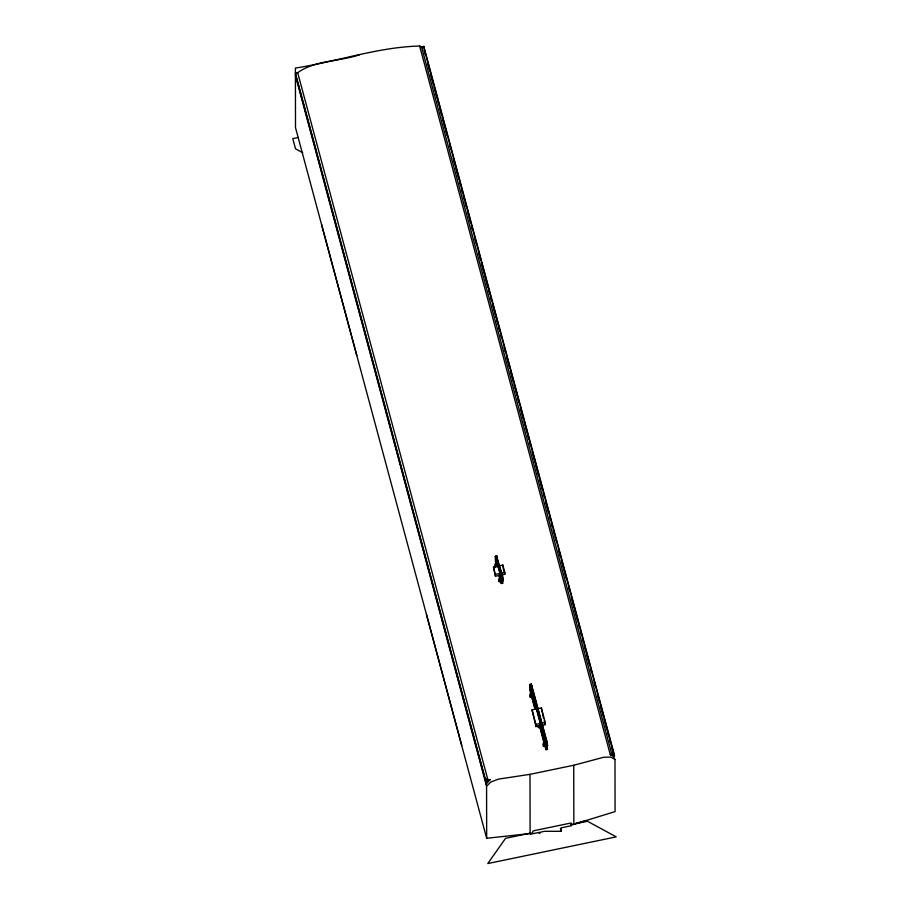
<?xml version="1.0" encoding="UTF-8"?>
<svg xmlns="http://www.w3.org/2000/svg" width="909" height="909" viewBox="0 0 909 909"><rect width="100%" height="100%" fill="white"/><g stroke="black" fill="none" stroke-linecap="round" stroke-linejoin="round"><path stroke-width="1.36" d="M613.325 750.925L612.802 753.629L610.269 754.629L419.64 46.041C377.905 47.052 336.569 61.767 295.402 68.061L295.505 127.646L486.667 838.28L530.106 833.564L532.435 833.087L532.969 831.178L534.287 830.633L570.113 823.19L571.431 823.19L571.977 824.872L615.075 811.601L614.984 759.504L612.882 755.788L610.269 754.629L614.427 755.004L614.427 756.152L613.416 756.356M495.632 563.012L494.701 565.159L495.246 567.205L496.178 565.057L495.632 563.012L497.95 562.523M501.245 581.26L499.155 581.703L500.075 579.556L498.95 575.238M530.22 697.18L531.14 695.033L530.595 692.988L529.663 695.135L530.22 697.18L532.31 696.737M540.491 727.166L538.401 727.598L539.332 725.462M545.548 745.959L543.457 746.391L544.389 744.244L539.628 726.439M486.031 784.137L490.19 779.581L486.974 779.763L484.929 777.593M486.667 838.28L486.576 786.171L490.849 782.024L498.507 779.104L530.004 774.343L573.738 765.253L603.644 757.265L610.916 757.072L614.984 759.504M495.496 561.932L495.269 556.547L496.882 555.956L497.428 557.512C496.28 563.035 507.12 578.931 501.313 583.544L500.768 581.987M496.882 555.956L495.269 556.547M496.041 563.398L495.757 558.376L497.428 558.535M497.234 557.978L495.757 558.376M501.313 583.544L500.757 575.363L502.154 575.067M530.515 692.567L529.731 684.682L531.356 684.091L546.843 741.187L547.4 749.368L546.002 749.664L544.73 745.403M531.356 684.091L529.731 684.682M530.231 686.522L535.231 704.532L535.242 709.1L530.515 691.533L530.231 686.522L531.708 686.125L536.628 704.236M546.002 749.664L545.445 741.483L546.843 741.187M296.959 73.22C314.594 60.028 339.364 61.732 359.6 54.722M490.19 779.581L486.031 781.683L486.031 782.831L487.042 782.615M585.464 820.804L575.227 823.543M423.81 46.416L421.549 46.882L612.177 755.47L614.427 755.004L423.81 46.416L423.81 47.552L422.787 47.768M298.311 137.475L292.789 138.623L295.539 148.826L302.731 152.723M495.485 556.251L496.03 557.796L497.428 557.512M495.769 561.807L497.166 561.512L497.439 563.103M495.848 562.512L497.246 562.216M496.178 565.057L498.507 564.569M493.507 567.011L502.813 565.08L504.79 572.431L504.79 574.261L495.496 576.192L493.507 567.011L495.496 576.192M495.485 574.363L504.79 572.431M501.859 577.022L499.53 577.51L498.598 579.658L499.155 581.703M501.302 577.851L502.7 577.556M501.529 579.817L502.927 579.533M501.529 583.248L502.927 582.953M529.958 684.386L530.504 685.943L531.901 685.647M530.504 686.965L531.901 686.681M530.231 689.942L531.629 689.658L531.913 691.249L530.515 691.533M530.322 690.647L531.708 690.351M531.14 695.033L533.469 694.544M539.935 725.757L535.946 726.586L532.049 709.918L541.355 707.986L545.252 722.485L545.252 724.655L542.593 725.212M535.946 726.586L535.946 724.416L545.252 722.485M544.298 742.789L540.673 729.313L542.071 729.029L542.071 726.734M546.161 741.721L543.832 742.199L542.912 744.346L543.457 746.391M545.991 743.971L547.388 743.687M546.218 745.937L547.616 745.653M546.218 749.368L547.616 749.073M530.561 833.11L505.574 838.303L487.803 863.55L616.211 836.871L587.453 821.281L570.807 824.747M530.413 834.223L539.719 832.292L539.253 833.53L541.116 832.008L544.366 831.326L561.126 831.28L561.114 827.849L571.352 825.724L571.352 824.349M419.64 46.041L422.253 47.188M502.404 579.067L503.336 580.828L502.791 578.783M532.924 692.51L533.856 694.26M546.707 743.767L547.638 745.516L547.093 743.482M495.837 558.274L500.95 577.283L500.961 581.51L500.768 580.965M502.166 580.669L502.359 581.226L502.347 576.988L497.791 559.887M502.166 581.703L502.711 583.248M546.854 746.789L547.048 747.346L546.843 742.221M546.854 747.823L547.4 749.368M356.805 355.533L321.536 224.432M461.738 745.573L426.469 614.473M424.173 48.927L614.427 756.152M424.185 50.234L425.287 54.347M427.866 63.937L429.707 70.788M430.446 73.538L433.4 84.503M434.138 87.241L435.241 91.355M435.979 94.093L437.081 98.206M437.82 100.944L438.933 105.058M439.661 107.796L441.513 114.648M442.251 117.397L445.194 128.362M445.933 131.101L447.035 135.214M449.625 144.804L450.728 148.917M453.307 158.507L455.148 165.358M455.886 168.108L458.84 179.073M459.579 181.811L460.681 185.925M461.42 188.663L462.522 192.776M463.26 195.515L464.374 199.628M465.101 202.366L466.215 206.479M467.692 211.967L470.635 222.932M471.373 225.671L472.475 229.784M475.066 239.374L476.168 243.487M478.748 253.077L480.588 259.94M481.327 262.678L484.281 273.643M485.02 276.381L487.963 287.346M488.701 290.085L489.815 294.198M490.542 296.936L491.655 301.049M492.394 303.788L496.075 317.502M496.814 320.241L497.916 324.354M498.655 327.092L499.768 331.206M500.507 333.944L501.609 338.057M504.188 347.647L505.29 351.76M506.767 357.248L509.722 368.213M510.46 370.952L513.403 381.916M514.142 384.655L515.255 388.768M515.982 391.506L517.096 395.62M517.835 398.358L518.937 402.471M520.414 407.959L523.357 418.924M524.095 421.662L525.209 425.776M525.947 428.514L527.05 432.627M527.788 435.366L528.89 439.479M529.629 442.217L530.731 446.33M532.208 451.818L535.162 462.783M535.901 465.522L538.844 476.486M539.582 479.225L542.537 490.19M543.275 492.939L544.377 497.041M545.854 502.529L548.797 513.494M549.536 516.232L550.649 520.346M551.388 523.084L552.49 527.197M553.229 529.936L554.331 534.049M555.069 536.787L556.172 540.9M558.762 550.502L560.603 557.353M561.342 560.092L564.284 571.057M565.023 573.795L566.137 577.908M568.716 587.509L569.818 591.611M571.295 597.099L574.238 608.064M574.977 610.803L577.931 621.767M578.669 624.506L579.772 628.619M580.51 631.369L581.612 635.471M582.351 638.22L583.464 642.322M584.203 645.072L586.044 651.923M586.782 654.662L589.725 665.627M590.464 668.365L591.577 672.478M594.156 682.08L595.259 686.181M597.838 695.783L599.679 702.634M600.417 705.373L603.371 716.337M604.11 719.076L607.053 730.041M607.791 732.79L608.905 736.904M609.644 739.642L610.746 743.755M611.484 746.494L613.325 753.345M503.143 568.136L504.79 574.261M543.48 718.065L541.355 707.986M544.196 720.701L545.252 724.655M541.73 723.234L536.958 705.464L536.958 707.747M542.059 724.45L546.479 740.858M496.03 557.796L501.438 577.965M530.504 685.943L545.695 742.505M496.371 564.625L497.03 567.068M499.28 575.442L499.995 578.101M539.605 725.359L540.344 728.086L540.332 723.519L535.56 705.759L535.56 709.179M544.855 744.835L545.65 747.63L545.639 743.403L540.662 724.746L540.673 729.313M531.606 696.635L534.89 708.827M537.855 725.564L538.401 727.598M532.049 709.918L535.946 724.416M560.387 828.553L561.126 831.28M295.414 74.231L486.031 782.831M295.414 75.538L486.576 786.171M573.738 765.253L573.84 824.486M530.004 774.343L530.106 833.564M502.813 565.08L502.813 566.909M297.663 72.618L295.402 73.084L486.031 781.683L488.281 781.217L297.663 72.618"/></g></svg>
